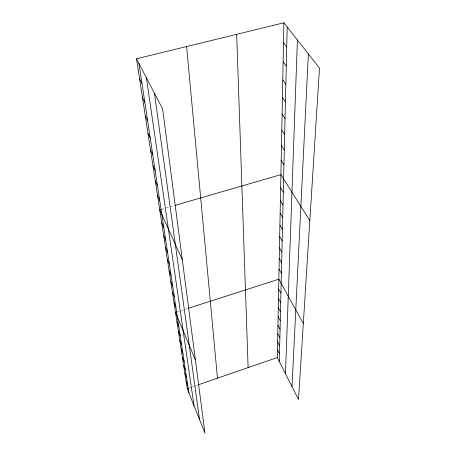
<?xml version="1.0" encoding="UTF-8"?>
<svg xmlns="http://www.w3.org/2000/svg" width="456" height="456" viewBox="0 0 456 456"><rect width="100%" height="100%" fill="white"/><g stroke="black" fill="none" stroke-linecap="round" stroke-linejoin="round"><path stroke-width="0.34" stroke-dasharray="2.28 1.71" d="M189.115 387.97L191.657 387.098M192.29 386.876L194.826 385.998M195.459 385.782L197.362 385.126M177.447 311.79L180.69 310.747M181.34 310.542L184.589 309.493M185.239 309.288L187.182 308.661M161.692 209.23L165.625 208.084M166.28 207.896L173.491 205.804"/><path stroke-width="0.68" d="M283.9 22.8L319.485 68.064L298.509 399.502L277.305 357.527L283.9 22.8L136.515 58.79L187.211 388.632L204.966 433.2L162.627 108.967L136.515 58.79M279.317 361.511L287.195 26.989M285.49 373.72L297.403 39.98M292.011 386.637L308.37 53.928M187.211 388.632L188.482 388.193M198.708 384.659L277.305 357.527M176.797 312.001L175.497 312.417L195.402 359.949M188.476 308.245L278.85 279.18L303.314 323.521M161.036 209.418L159.725 209.8L182.32 259.76M174.859 205.411L280.907 174.642L309.829 220.647M283.507 42.721L286.721 46.945M283.13 61.759L286.277 66.017M282.771 79.977L285.844 84.252M282.429 97.424L285.433 101.716M282.099 114.148L285.04 118.452M281.785 130.194L284.664 134.503M281.477 145.601L284.299 149.91M281.187 160.404L283.951 164.719M280.645 187.952L283.301 192.255M280.394 200.788L282.999 205.08M280.149 213.169L282.709 217.449M279.916 225.121L282.429 229.391M279.688 236.664L282.156 240.922M279.465 247.825L281.893 252.065M279.254 258.62L281.643 262.844M279.049 269.068L281.398 273.269M278.656 288.973L280.93 293.14M278.468 298.469L280.708 302.613M278.291 307.675L280.491 311.796M278.114 316.606L280.28 320.705M277.943 325.27L280.075 329.346M277.778 333.684L279.876 337.742M277.618 341.857L279.688 345.893M139.582 78.734L141.953 83.391M277.459 349.803L279.5 353.81M142.506 97.761L144.843 102.435M145.299 115.927L147.601 120.618M147.966 133.294L150.235 137.991M150.52 149.916L152.76 154.612M152.971 165.83L155.171 170.527M155.314 181.095L157.485 185.786M157.565 195.738L159.708 200.418M161.743 222.921L163.824 227.578M163.687 235.564L165.739 240.198M165.556 247.739L167.586 252.356M167.363 259.481L169.364 264.081M169.102 270.813L171.08 275.39M170.783 281.751L172.733 286.305M172.408 292.325L174.334 296.85M173.981 302.539L175.879 307.042M176.968 321.982L178.82 326.433M178.393 331.238L180.223 335.662M179.772 340.204L181.579 344.605M181.106 348.897L182.89 353.269M182.4 357.327L184.167 361.665M183.66 365.501L185.404 369.816M184.88 373.441L186.601 377.722M186.065 381.142L187.764 385.4M138.926 63.424L188.898 392.855M146.405 77.794L194.056 405.817M154.453 93.263L199.523 419.531M186.589 46.563L217.483 378.178M236.681 34.331L248.11 367.604"/></g></svg>
